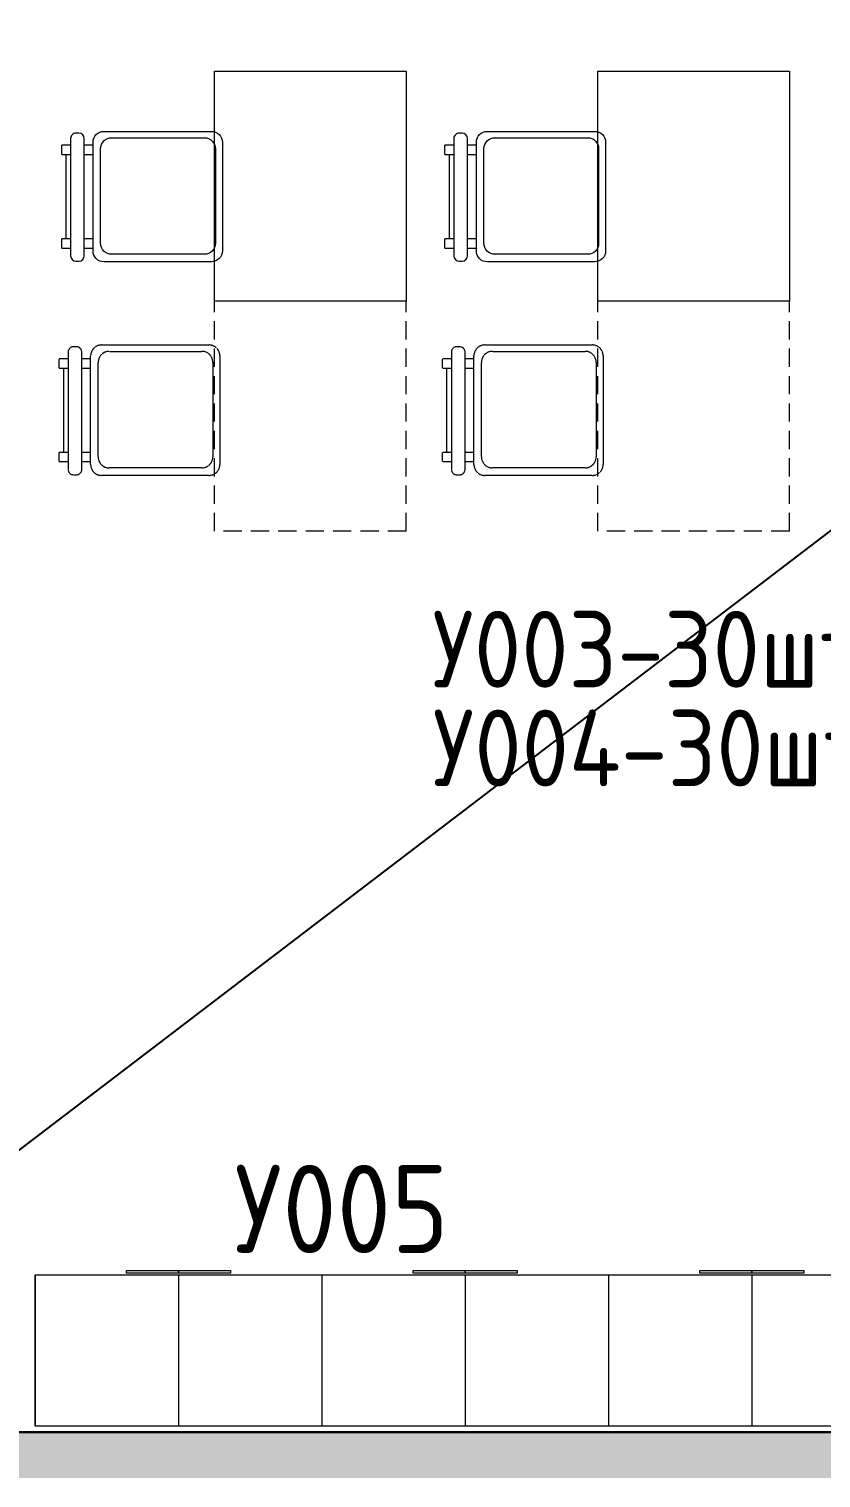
# Model space of a CAD drawing. Header units: millimetres. Extents: x -8417289 to 9420486, y 0 to 166066.
# Drawn here: x -175648 to -173581, y 78580 to 82361 of the extents above; entities that cross this region are included whole.
import ezdxf
from ezdxf import colors
from ezdxf.entities.mleader import LeaderData, LeaderLine
from ezdxf.math import Vec2, Vec3

# ---------------------------------------------------------------- set-up
doc = ezdxf.new("R2010")
doc.units = ezdxf.units.MM
doc.header["$MEASUREMENT"] = 0
doc.linetypes.add('HIDDEN', pattern=[6, 4, -2])
doc.linetypes.add('HIDDEN2', pattern=[4.7625, 3.175, -1.5875])
doc.layers.get('0').update_dxf_attribs({"color": 250, "lineweight": 9})
for name, color, linetype, lineweight in [('_АР ТЕКСТ', 250, 'Continuous', 25), ('АР_Перегородки газоблок', 165, 'Continuous', 30), ('АР_Перегородки газоблок_Штрих', 165, 'Continuous', 5), ('ТХ_мебель передв', 250, 'Continuous', 13)]:
    doc.layers.add(name, color=color, linetype=linetype, lineweight=lineweight)
doc.layers.add('ТХ_мебель передв_поз', color=251, linetype='Continuous')
doc.layers.add('ТХ_привязки_ВК', color=174, linetype='Continuous')
doc.styles.add('ISOCPEUR', font='isocpeur.TTF')
doc.styles.add('ISOCPEUR_1', font='isocpeur.TTF', dxfattribs={"width": 0.9, "height": 250})

# ---------------------------------------------------------------- blocks, each defined once
blk = doc.blocks.new('_DotSmall')
at = {"color": 0, "linetype": 'ByBlock', "const_width": 0.5}
blk.add_lwpolyline([(-0.0625, 0, 1), (0.0625, 0, 1)], format="xyb", close=True, dxfattribs=at)
blk = doc.blocks.new('стул №3-5')
at = {"linetype": 'ByBlock', "extrusion": (-6.19742e-05, 0.000470712, 1)}
for p, q in [((-15086.8, 16641.7, 196.8), (-15393.1, 16641.7, 196.8)), ((-15372.7, 16664.9, 196.8), (-15348.5, 16664.9, 196.8)), ((-15372.7, 16664.9, 196.8), (-15372.7, 16641.7, 196.8)), ((-15348.5, 16641.7, 196.8), (-15348.5, 16664.9, 196.8)), ((-15348.5, 16653.3, 196.8), (-15128.7, 16653.3, 196.8)), ((-15128.7, 16664.9, 196.8), (-15104.4, 16664.9, 196.8)), ((-15128.7, 16664.9, 196.8), (-15128.7, 16641.7, 196.8)), ((-15104.4, 16641.7, 196.8), (-15104.4, 16664.9, 196.8)), ((-15407, 16627.7, 196.8), (-15407, 16619.9, 196.8)), ((-15393.1, 16605.9, 196.8), (-15086.8, 16605.9, 196.9)), ((-15372.7, 16605.9, 196.8), (-15372.7, 16583.2, 196.9)), ((-15348.5, 16583.2, 196.9), (-15348.5, 16605.9, 196.8)), ((-15128.7, 16605.9, 196.9), (-15128.7, 16583.2, 196.9)), ((-15104.4, 16583.2, 196.9), (-15104.4, 16605.9, 196.9)), ((-15072.8, 16619.9, 196.8), (-15072.8, 16627.7, 196.8))]:
    blk.add_line(p, q, dxfattribs=at)
at = {"ltscale": 100, "extrusion": (-6.19742e-05, 0.000470712, 1), "elevation": 205.6}
for points in [[(-15379.9, 16582.9), (-15097, 16582.9, -0.414169), (-15068.3, 16554.2), (-15068.3, 16274.2, -0.414258), (-15097, 16245.5), (-15379.9, 16245.5, -0.414169), (-15408.6, 16274.2), (-15408.6, 16554.2, -0.414258)], [(-15360.2, 16563.2), (-15113.6, 16563.2, -0.414214), (-15084.9, 16534.4), (-15084.9, 16292.6, -0.414214), (-15113.6, 16263.9), (-15360.2, 16263.9, -0.414214), (-15388.9, 16292.6), (-15388.9, 16534.4, -0.414214)]]:
    blk.add_lwpolyline(points, format="xyb", close=True, dxfattribs=at)
at = {"linetype": 'ByBlock', "extrusion": (-6.19742e-05, 0.000470712, 1)}
for centre, start, end in [((-15393, 16627.6, 205.6), 90, 180), ((-15086.8, 16627.6, 205.6), 0, 90), ((-15393, 16619.8, 205.6), 180, 270), ((-15086.8, 16619.8, 205.6), 270, 0)]:
    blk.add_arc(centre, 13.9, start, end, dxfattribs=at)
blk = doc.blocks.new('_стол№3-№5')
blk.add_lwpolyline([(-169868.3, 526261.4), (-169368.3, 526261.4), (-169368.3, 525661.4), (-169868.3, 525661.4)], close=True)
blk = doc.blocks.new('_Стул резерв')
at = {"linetype": 'HIDDEN', "ltscale": 0.1, "extrusion": (6.19742e-05, -0.000470712, 1)}
for p, q in [((0, 81.6, 0), (0, 58.9, 0)), ((24.3, 58.9, 0), (24.3, 81.6, 0)), ((244, 81.6, 0), (244, 58.9, 0)), ((268.3, 58.9, 0), (268.3, 81.6, 0)), ((-31.6, 45, 0), (-31.6, 37.1, 0)), ((288.6, 58.9, 0), (-17.6, 58.9, 0)), ((302.6, 37.1, 0), (302.6, 45, 0)), ((-17.6, 23.2, 0), (288.6, 23.2, 0)), ((0, 23.2, 0), (0, 0)), ((24.3, 0, 0), (0, 0)), ((24.3, 0, 0), (24.3, 23.2, 0)), ((244, 11.6, 0), (24.3, 11.6, 0)), ((244, 23.2, 0), (244, 0, 0)), ((268.3, 0, 0), (244, 0, 0)), ((268.3, 0, 0), (268.3, 23.2, 0))]:
    blk.add_line(p, q, dxfattribs=at)
for points in [[(275.5, 81.9), (-7.4, 81.9, -0.414169), (-36.1, 110.6), (-36.1, 390.6, -0.414258), (-7.4, 419.3), (275.5, 419.3, -0.414169), (304.2, 390.6), (304.2, 110.6, -0.414258)], [(255.8, 101.6), (9.2, 101.6, -0.414214), (-19.5, 130.3), (-19.5, 372.2, -0.414214), (9.2, 400.9), (255.8, 400.9, -0.414214), (284.5, 372.2), (284.5, 130.3, -0.414214)]]:
    blk.add_lwpolyline(points, format="xyb", close=True, dxfattribs=at)
for centre, start, end in [((-17.6, 45), 90, 180), ((288.6, 45, 0), 0, 90), ((-17.6, 37.1), 180, 270), ((288.6, 37.1, 0), 270, 0)]:
    blk.add_arc(centre, 13.9, start, end, dxfattribs=at)
blk = doc.blocks.new('_стол.резерв')
at = {"linetype": 'HIDDEN2', "ltscale": 15}
for p, q in [((-20, 500), (-20, 0)), ((580, 500), (-20, 500)), ((580, 500), (580, 0)), ((580, 0), (-20, 0))]:
    blk.add_line(p, q, dxfattribs=at)
blk = doc.blocks.new('_Dot')
at = {"color": 0, "linetype": 'ByBlock', "lineweight": -2}
blk.add_line((-0.5, 0), (-1, 0), dxfattribs=at)
at = {"color": 0, "linetype": 'ByBlock', "const_width": 0.5}
blk.add_lwpolyline([(-0.25, 0, 1), (0.25, 0, 1)], format="xyb", close=True, dxfattribs=at)

msp = doc.modelspace()

# ---------------------------------------------------------------- hatches: boundary and pattern name
at = {"layer": 'АР_Перегородки газоблок_Штрих', "ltscale": 100}
h = msp.add_hatch(dxfattribs=at)
h.set_pattern_fill('AR-CONC', color=256, scale=30)
h.set_pattern_definition([(50, (0, 0), (215.17805, -18.82564), [22.5, -247.5]), (355, (0, 0), (-41.6254, 225.65764), [18, -198]), (100.45144, (17.93, -1.57), (173.55265, 206.832), [19.12206, -210.34263]), (46.1842, (0, 60), (320.1724, -49.6558), [33.75, -371.25]), (96.63564, (26.68, 55.86), (280.3986, 292.2356), [28.6831, -315.51413]), (351.18416, (0, 60), (280.3986, 292.2356), [27, -297]), (21, (30, 45), (179.07212, -120.78567), [22.5, -247.5]), (326, (30, 45), (72.9946, 217.54501), [18, -198]), (71.45144, (44.92, 34.93), (252.06671, 96.75935), [19.12206, -210.34263]), (37.5, (0, 0), (3.647957, 99.868156), [0, -195.6, 0, -201, 0, -198.75]), (7.5, (0, 0), (78.92086, 118.323514), [0, -114.6, 0, -191.1, 0, -75.75]), (327.5, (-66.9, 0), (160.14673, -6.76646), [0, -75, 0, -234, 0, -310.5]), (317.5, (-96.9, 0), (174.95585, 30.03149), [0, -97.5, 0, -155.4, 0, -220.5])])
h.paths.add_polyline_path([(-171597.5, 78700.3), (-177508.9, 78700.3), (-177508.9, 78580.3), (-171597.6, 78580.3)])

# ---------------------------------------------------------------- linework, layer by layer
at = {"layer": 'АР_Перегородки газоблок', "ltscale": 100}
msp.add_lwpolyline([(-171597.6, 78700.3), (-177508.9, 78700.3)], dxfattribs=at)
at = {"layer": 'ТХ_мебель передв'}
for p, q in [((-175631.7, 79110.7), (-175631.7, 78715.6)), ((-175257.7, 79110.7), (-175257.7, 78715.6)), ((-174883.7, 79110.7), (-174883.7, 78715.6)), ((-174509.7, 79110.7), (-174509.7, 78715.6)), ((-174135.7, 79110.7), (-174135.7, 78715.6)), ((-173761.7, 79110.7), (-173761.7, 78715.6))]:
    msp.add_line(p, q, dxfattribs=at)
for points in [[(-173387.7, 78715.6), (-175631.7, 78715.6), (-175631.7, 79110.7), (-173387.7, 79110.7)], [(-175393.6, 79121.6), (-175257.7, 79121.6), (-175257.7, 79114.7), (-175393.6, 79114.7)], [(-175257.7, 79121.6), (-175121.8, 79121.6), (-175121.8, 79114.7), (-175257.7, 79114.7)], [(-174645.6, 79121.6), (-174509.7, 79121.6), (-174509.7, 79114.7), (-174645.6, 79114.7)], [(-174509.7, 79121.6), (-174373.8, 79121.6), (-174373.8, 79114.7), (-174509.7, 79114.7)], [(-173897.6, 79121.6), (-173761.7, 79121.6), (-173761.7, 79114.7), (-173897.6, 79114.7)], [(-173761.7, 79121.6), (-173625.8, 79121.6), (-173625.8, 79114.7), (-173761.7, 79114.7)]]:
    msp.add_lwpolyline(points, close=True, dxfattribs=at)

# ---------------------------------------------------------------- block references
for name, p, rotation in [('_стол№3-№5', (-344532.1, 607912), 180), ('_стол№3-№5', (-343532.1, 607912), 180), ('стул №3-5', (-158897.5, 97161.9), 89.99999999999999), ('стул №3-5', (-157897.5, 97161.9), 89.99999999999999), ('_стол.резерв', (-175163.8, 81630.6), 270), ('_стол.резерв', (-174163.8, 81630.6), 270), ('_Стул резерв', (-175568.8, 81500.3, 196.8), 270), ('_Стул резерв', (-174568.8, 81500.3, 196.8), 270)]:
    msp.add_blockref(name, p, dxfattribs=dict(at, rotation=rotation))

# ---------------------------------------------------------------- texts
at = {"layer": 'ТХ_мебель передв_поз', "style": 'ISOCPEUR_1', "width": 0.9}
for s, height, p in [('У003-30шт', 200, (-174596.1, 80642.6)), ('У004-30шт', 200, (-174595.1, 80384.9)), ('У005', 230, (-175112.5, 79167.2, -0.6))]:
    msp.add_text(s, height=height, dxfattribs=at).set_placement(p)

# ---------------------------------------------------------------- leaders
at = {"layer": '_АР ТЕКСТ'}
ml = msp.add_multileader_mtext('Standard', dxfattribs=at)
ml.set_content('{\\W0.8;-2,550}', color=256, style='ISOCPEUR')
ml.set_leader_properties(color=256, linetype='Continuous', lineweight=-1)
ml.set_arrow_properties(name='DOTSMALL')
ml.build(insert=Vec2(0, 0))
ml.multileader.update_dxf_attribs({"has_text_frame": 1, "text_left_attachment_type": 4, "text_right_attachment_type": 4, "dogleg_length": 100, "arrow_head_size": 180})
ctx = ml.context
ctx.base_point, ctx.char_height, ctx.arrow_head_size, ctx.landing_gap_size, ctx.plane_origin = Vec3(-302775.8, 123943.3, -2), 250, 180, 50, Vec3(-302295.5, 121699.2, -2)
ctx.left_attachment, ctx.right_attachment = 4, 4
notes = []
notes.append((ctx, [(0, (0, 0, 0), (0, 0), (1, 0), 1, [])]))
ctx.mtext.insert, ctx.mtext.width, ctx.mtext.defined_height, ctx.mtext.line_spacing_style, ctx.mtext.flow_direction = Vec3(-302725.8, 124276.6, -2), 801.086, 330.7, 2, 5
ml = msp.add_multileader_mtext('Standard', dxfattribs=at)
ml.set_content('{\\W0.8;-2,550}', color=256, style='ISOCPEUR')
ml.set_leader_properties(color=256, linetype='Continuous', lineweight=-1)
ml.set_arrow_properties(name='DOTSMALL')
ml.build(insert=Vec2(0, 0))
ml.multileader.update_dxf_attribs({"has_text_frame": 1, "text_left_attachment_type": 4, "text_right_attachment_type": 4, "dogleg_length": 100, "arrow_head_size": 180})
ctx = ml.context
ctx.base_point, ctx.char_height, ctx.arrow_head_size, ctx.landing_gap_size, ctx.plane_origin = Vec3(-314736, 120073.3, -2), 250, 180, 50, Vec3(-314255.7, 117829.3, -2)
ctx.left_attachment, ctx.right_attachment = 4, 4
notes.append((ctx, [(0, (0, 0, 0), (0, 0), (1, 0), 1, [])]))
ctx.mtext.insert, ctx.mtext.width, ctx.mtext.defined_height, ctx.mtext.line_spacing_style, ctx.mtext.flow_direction = Vec3(-314686, 120406.6, -2), 801.086, 330.7, 2, 5
at = {"layer": 'ТХ_привязки_ВК'}
ml = msp.add_multileader_mtext('Standard', dxfattribs=at)
ml.set_content('\\A1;\\pxql,t3;{\\fArial|b0|i0|c204|p34;В\\A0;ентили подвода хол. и гор. воды dy-15, \\fArial|b0|i0|c0|p34;h-\\fArial|b0|i0|c204|p34;5\\fArial|b0|i0|c0|p34;00\\fArial|b0|i0|c204|p34;мм\\fArial|b0|i0|c0|p34; \\fArial|b0|i0|c204|p34;от УЧП, \\P\\ptz;Выпуск - канализация dy-50, \\fArial|b0|i0|c0|p34;h-\\fArial|b0|i0|c204|p34;450мм\\fArial|b0|i0|c0|p34; \\fArial|b0|i0|c204|p34;от УЧП\\P\\pt3;\\A1;-высота установки 700мм от УЧП \\P\\ptz;\\A0;для подкл. раковины (поз. У007)}', color=256, style='ISOCPEUR')
ml.set_leader_properties()
ml.set_arrow_properties(name='DOT')
ml.build(insert=Vec2(0, 0))
ml.multileader.update_dxf_attribs({"text_left_attachment_type": 6, "text_right_attachment_type": 6, "dogleg_length": 0.36, "arrow_head_size": 100})
ctx = ml.context
ctx.base_point, ctx.char_height, ctx.arrow_head_size, ctx.plane_origin = Vec3(-151382.2, 97973.7), 200, 100, Vec3(-140650.2, 105403.4)
ctx.left_attachment, ctx.right_attachment = 6, 6
notes.append((ctx, [(0, (1, 1, 0), (-151382.5, 97973.7), (1, 0), 0.36, [(1, [(-176626.2, 78709.4)], 0, [])])]))
ctx.mtext.insert, ctx.mtext.width, ctx.mtext.defined_height, ctx.mtext.flow_direction = Vec3(-151380.2, 98232.5), 11731.073, 3256.3, 5
ml = msp.add_multileader_mtext('Standard', dxfattribs=at)
ml.set_content('\\A1;\\pxql,t3;{\\fArial|b0|i0|c204|p34;В\\A0;ентили подвода хол. и гор. воды dy-15, \\fArial|b0|i0|c0|p34;h-\\fArial|b0|i0|c204|p34;5\\fArial|b0|i0|c0|p34;00\\fArial|b0|i0|c204|p34;мм\\fArial|b0|i0|c0|p34; \\fArial|b0|i0|c204|p34;от УЧП, \\P\\ptz;Выпуск - канализация dy-50, \\fArial|b0|i0|c0|p34;h-\\fArial|b0|i0|c204|p34;450мм\\fArial|b0|i0|c0|p34; \\fArial|b0|i0|c204|p34;от УЧП\\P\\pt3;\\A1;-высота установки 700мм от УЧП \\P\\ptz;\\A0;для подкл. раковины (поз. У007)}', color=256, style='ISOCPEUR')
ml.set_leader_properties()
ml.set_arrow_properties(name='DOT')
ml.build(insert=Vec2(0, 0))
ml.multileader.update_dxf_attribs({"text_left_attachment_type": 6, "text_right_attachment_type": 6, "dogleg_length": 0.36, "arrow_head_size": 100})
ctx = ml.context
ctx.base_point, ctx.char_height, ctx.arrow_head_size, ctx.plane_origin = Vec3(-184428.6, 95778.2), 200, 100, Vec3(-173604.2, 100381)
ctx.left_attachment, ctx.right_attachment = 6, 6
notes.append((ctx, [(0, (1, 1, 0), (-184429, 95778.2), (1, 0), 0.36, [(1, [(-194032.9, 78700.3)], 0, [])])]))
ctx.mtext.insert, ctx.mtext.width, ctx.mtext.defined_height, ctx.mtext.flow_direction = Vec3(-184426.6, 96037), 11731.073, 3256.3, 5
for ctx, leaders in notes:
    for number, flags, end, landing, length, lines in leaders:
        leader = LeaderData()
        leader.index, (leader.has_last_leader_line, leader.has_dogleg_vector, leader.attachment_direction) = number, flags
        leader.last_leader_point, leader.dogleg_vector, leader.dogleg_length = Vec3(end), Vec3(landing), length
        for number, points, colour, breaks in lines:
            line = LeaderLine()
            line.index, line.vertices, line.color, line.breaks = number, Vec3.list(points), colors.encode_raw_color(colour), breaks
            leader.lines.append(line)
        ctx.leaders.append(leader)

doc.saveas('drawing.dxf')
